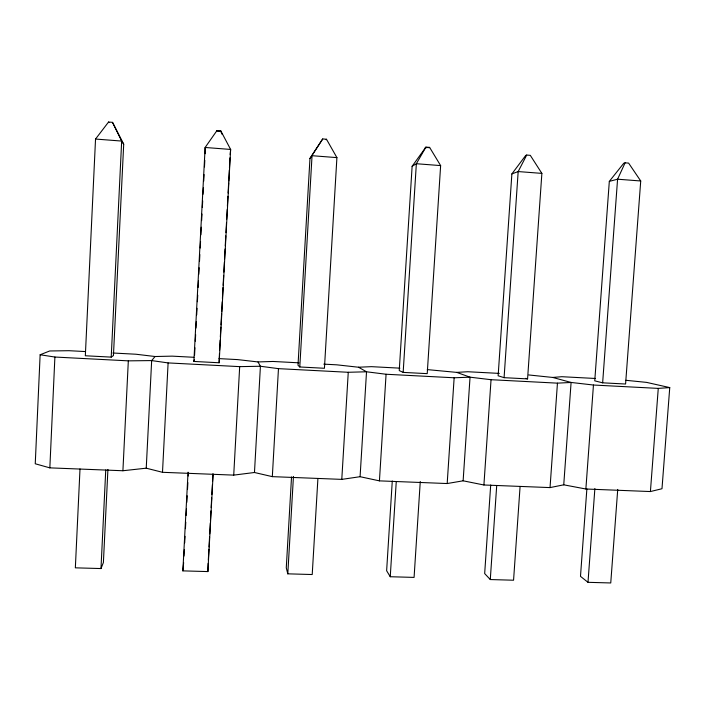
<?xml version="1.0" encoding="UTF-8"?>
<svg xmlns="http://www.w3.org/2000/svg" width="705" height="705" viewBox="0 0 705 705"><rect width="100%" height="100%" fill="white"/><g stroke="black" fill="none" stroke-linecap="round" stroke-linejoin="round"><path stroke-width="1.06" d="M216.946 130.601L205.137 147.477L193.875 361.445L219.132 362.767L230.632 149.442L220.815 130.901L216.946 130.601L216.937 131.112L220.797 131.421L222.154 134.408M188.05 472.2L182.859 570.874L207.878 571.579L208.142 563.374M220.797 131.421L220.815 130.901M85.472 351.566L69.028 350.702L49.676 350.975L40.132 354.765L35.25 463.767L49.843 467.864L122.908 470.746L146.235 468.182L162.494 472.306L233.725 475.117L254.47 472.5L272.324 476.642L341.784 479.382L360.079 476.703L379.431 480.863L447.181 483.542L463.132 480.81L483.912 484.987L550.032 487.596L563.744 484.82L585.873 489.006L650.407 491.552L661.986 488.732L669.75 387.591L646.555 382.383L625.864 380.295M49.843 467.864L54.893 357.038L40.132 354.765M80 468.966L75.347 567.833L100.982 568.556L103.397 562.537L107.918 469.459M95.536 139.052L85.331 355.769L111.214 357.118L113.443 355.576L123.701 144.19L112.518 122.353L108.544 122.035L95.536 139.052L121.674 141.062L123.701 144.19M100.982 568.556L105.75 469.979M111.214 357.118L121.674 141.062L112.518 122.353M122.908 470.746L128.328 360.854L151.663 360.581L168.107 362.916L239.682 366.635L260.418 366.256L278.466 368.653L348.261 372.284L366.521 371.782L386.076 374.249L454.143 377.783L470.041 377.184L491.041 379.704L557.452 383.15L571.094 382.454L593.451 385.027L658.267 388.393L669.75 387.591M146.235 468.182L151.663 360.581L155.074 356.519L172.187 356.14L193.963 357.294M162.494 472.306L168.107 362.916M183.653 562.66L182.859 570.874M183.996 556.086L184.34 549.503M184.692 542.921L185.036 536.346M185.441 528.671L185.785 522.088M186.129 515.514L186.481 508.931M186.825 502.348L187.169 495.774M187.512 489.191L187.865 482.617M188.209 476.034L188.385 472.747M194.554 355.443L194.959 347.768M195.303 341.185L195.646 334.611M195.999 328.036L196.343 321.454M196.686 314.879L197.039 308.305M197.382 301.722L197.726 295.148M198.131 287.473L198.475 280.898M198.828 274.315L199.171 267.741M199.515 261.167L199.859 254.584M200.211 248.01L200.555 241.436M200.899 234.853L201.304 227.186M201.648 220.603L202 214.029M202.344 207.446L202.688 200.872M203.031 194.298L203.384 187.715M203.727 181.141L204.071 174.567M204.476 166.891L204.82 160.317M205.173 153.734L205.137 147.477L230.632 149.442L230.165 154.554M208.319 560.096L208.909 549.16M209.024 546.974L209.552 537.131M209.729 533.852L210.319 522.916M210.442 520.731L210.971 510.896M211.147 507.609L211.676 497.774M211.852 494.487L212.381 484.652M212.557 481.365L212.972 473.716M219.458 353.434L219.132 362.767M219.634 350.138L220.163 340.242M220.339 336.946L220.876 327.058M220.991 324.864L221.582 313.875M221.705 311.68L222.234 301.793M222.41 298.488L223.009 287.508M223.124 285.305L223.652 275.417M223.838 272.121L224.366 262.234M224.543 258.938L225.08 249.05M225.256 245.754L225.785 235.867M225.961 232.571L226.499 222.674M226.675 219.378L227.213 209.491M227.389 206.195L227.918 196.307M228.094 193.011L228.631 183.124M228.746 180.929L229.337 169.94M229.46 167.737L229.989 157.85M207.878 571.579L213.121 474.289M233.725 475.117L239.682 366.635M254.47 472.5L260.418 366.256L257.986 361.938L237.523 359.594L219.008 358.616M272.324 476.642L278.466 368.653M291.535 476.924L286.274 567.825L287.799 573.835L312.218 574.531L317.911 478.492M309.971 158.458L298.004 365.269L299.792 366.979L324.432 368.274L336.911 157.62L326.486 139.246L322.705 138.947L309.971 158.458L322.705 138.947M287.799 573.835L293.447 476.43M299.792 366.979L312.042 155.699L336.911 157.62M341.784 479.382L348.261 372.284M360.079 476.703L366.521 371.782L358.51 367.226L336.814 364.829L323.824 364.141M379.431 480.863L386.076 374.249M392.28 481.013L386.631 570.733L390.244 576.734L414.082 577.404L420.268 481.506M412.125 166.283L399.242 370.583L403.163 372.39L427.221 373.65L440.634 165.596L429.618 147.389L425.926 147.098L412.125 166.283L416.355 163.727L425.926 147.098M390.244 576.734L396.254 481.647M403.163 372.39L416.355 163.727L440.634 165.596M447.181 483.542L454.143 377.783M463.132 480.81L470.041 377.184L456.725 372.39L427.283 369.605M483.912 484.987L491.041 379.704M490.698 485.005L484.67 573.57L490.283 579.554L513.566 580.215L520.078 486.6M511.874 173.924L498.135 375.774L504.084 377.668L527.578 378.893L541.872 173.386L530.301 155.347L526.697 155.056L525.692 155.479L511.874 173.924L518.175 171.562L541.872 173.386M490.283 579.554L496.699 485.683M504.084 377.668L518.175 171.562L526.697 155.056M550.032 487.596L557.452 383.15M563.744 484.82L571.094 382.454L552.72 377.448L528.732 374.954M585.873 489.006L593.451 385.027M586.868 488.917L580.488 576.346L587.996 582.321L610.75 582.964L617.73 489.429M609.314 181.388L594.756 380.841L602.643 382.824L625.582 384.022L640.722 180.982L628.622 163.111L625.097 162.829L623.793 163.216L609.314 181.388L617.58 179.202L640.722 180.982M587.996 582.321L594.879 488.53M602.643 382.824L617.58 179.202L625.097 162.829M650.407 491.552L658.267 388.393M193.875 361.445L194.324 359.823M326.115 139.731L326.486 139.246M428.913 147.838L429.618 147.389M552.72 377.448L561.841 376.708L595.469 378.479M456.725 372.39L467.715 371.738L499.316 373.403M358.51 367.226L371.447 366.662L399.92 368.16M257.986 361.938L272.967 361.462L298.938 362.828M54.893 357.038L128.328 360.854M112.879 353.011L135.906 354.227L155.074 356.519M425.238 147.548L427.08 147.697M525.745 378.347L527.578 378.893M108.544 122.035L108.905 122.591"/></g></svg>
